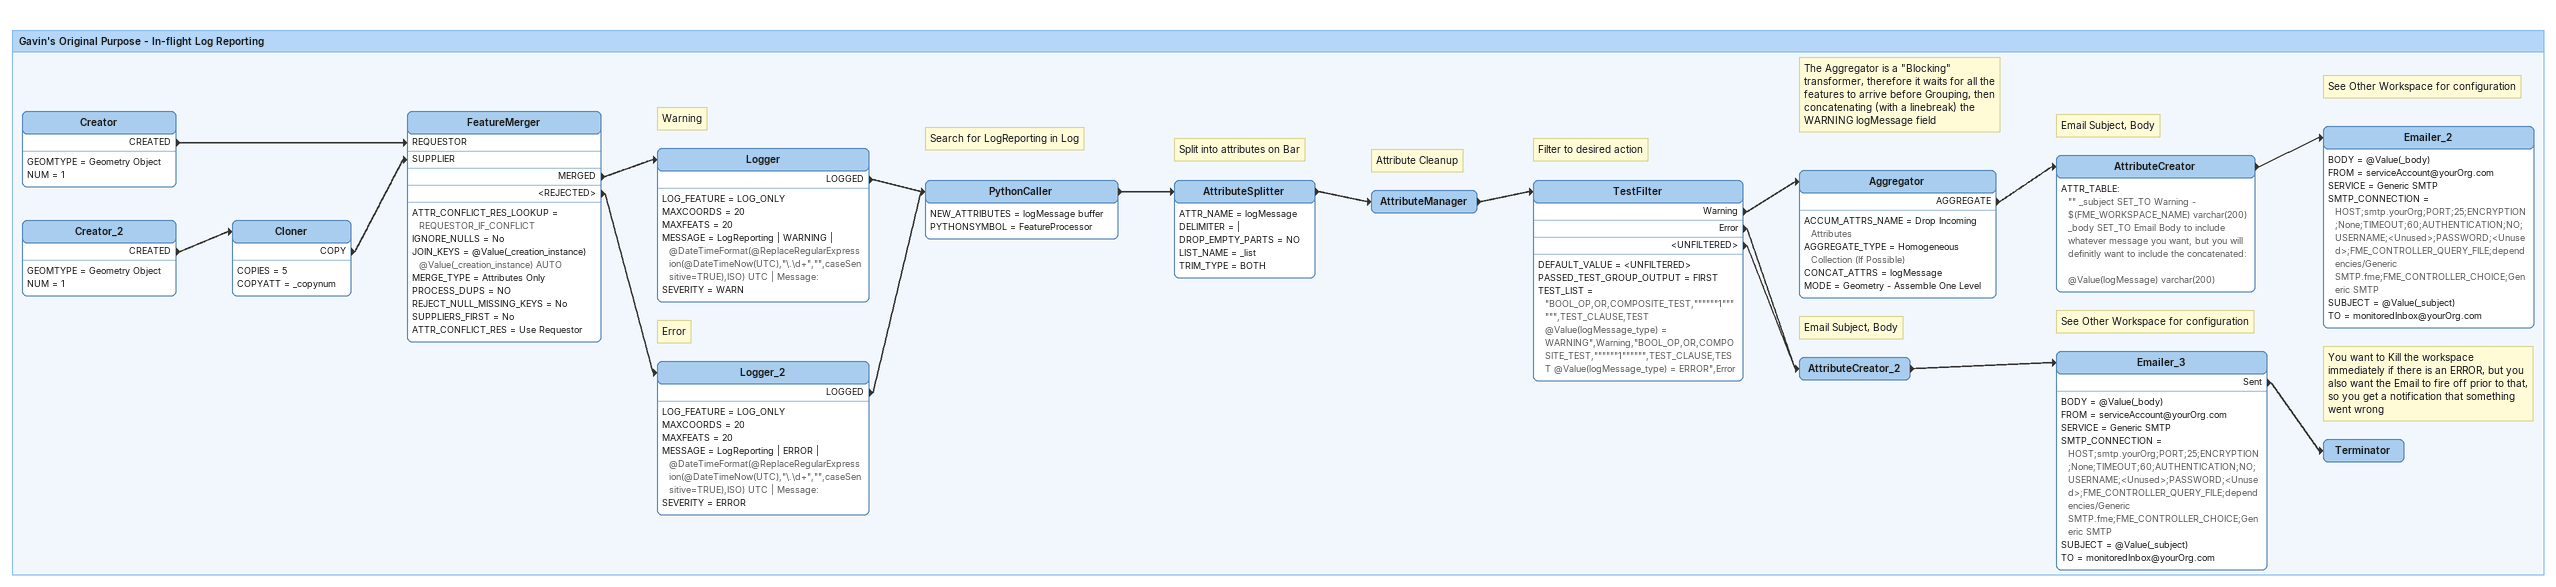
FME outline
Bookmark: Gavin's Original Purpose - In-flight Log Reporting
Creator
    GEOMTYPE = Geometry Object
    NUM = 1
    CREATED -> FeatureMerger [REQUESTOR]
Creator_2
    GEOMTYPE = Geometry Object
    NUM = 1
    CREATED -> Cloner
Cloner
    COPIES = 5
    COPYATT = _copynum
    COPY -> FeatureMerger [SUPPLIER]
FeatureMerger
    ATTR_CONFLICT_RES_LOOKUP = REQUESTOR_IF_CONFLICT
    IGNORE_NULLS = No
    JOIN_KEYS = @Value(_creation_instance) @Value(_creation_instance) AUTO
    MERGE_TYPE = Attributes Only
    PROCESS_DUPS = NO
    REJECT_NULL_MISSING_KEYS = No
    SUPPLIERS_FIRST = No
    ATTR_CONFLICT_RES = Use Requestor
    MERGED -> Logger
    <REJECTED> -> Logger_2
Note: Warning
Logger
    LOG_FEATURE = LOG_ONLY
    MAXCOORDS = 20
    MAXFEATS = 20
    MESSAGE = LogReporting | WARNING | @DateTimeFormat(@ReplaceRegularExpression(@DateTimeNow(UTC),"\.\d+","",caseSensitive=TRUE),ISO) UTC | Message:
    SEVERITY = WARN
    LOGGED -> PythonCaller
Note: Error
Logger_2
    LOG_FEATURE = LOG_ONLY
    MAXCOORDS = 20
    MAXFEATS = 20
    MESSAGE = LogReporting | ERROR | @DateTimeFormat(@ReplaceRegularExpression(@DateTimeNow(UTC),"\.\d+","",caseSensitive=TRUE),ISO) UTC | Message:
    SEVERITY = ERROR
    LOGGED -> PythonCaller
Note: Search for LogReporting in Log
PythonCaller
    NEW_ATTRIBUTES = logMessage buffer
    PYTHONSYMBOL = FeatureProcessor
    -> AttributeSplitter
Note: Split into attributes on Bar
AttributeSplitter
    ATTR_NAME = logMessage
    DELIMITER = |
    DROP_EMPTY_PARTS = NO
    LIST_NAME = _list
    TRIM_TYPE = BOTH
    -> AttributeManager
Note: Attribute Cleanup
AttributeManager
    -> TestFilter
Note: Filter to desired action
TestFilter
    DEFAULT_VALUE = <UNFILTERED>
    PASSED_TEST_GROUP_OUTPUT = FIRST
    TEST_LIST = "BOOL_OP,OR,COMPOSITE_TEST,""""""1"""""",TEST_CLAUSE,TEST @Value(logMessage_type) = WARNING",Warning,"BOOL_OP,OR,COMPOSITE_TEST,""""""1"""""",TEST_CLAUSE,TEST @Value(logMessage_type) = ERROR",Error
    Warning -> Aggregator
    Error -> AttributeCreator_2
    <UNFILTERED> -> AttributeCreator_2
Note: The Aggregator is a "Blocking" transformer, therefore it waits for all the features to arrive before Grouping, then concatenating (with a linebreak) the WARNING logMessage field
Aggregator
    ACCUM_ATTRS_NAME = Drop Incoming Attributes
    AGGREGATE_TYPE = Homogeneous Collection (If Possible)
    CONCAT_ATTRS = logMessage
    MODE = Geometry - Assemble One Level
    AGGREGATE -> AttributeCreator
Note: Email Subject, Body
AttributeCreator
    ATTR_TABLE:
      "" _subject SET_TO Warning - $(FME_WORKSPACE_NAME) varchar(200)  _body SET_TO Email Body to include whatever message you want, but you will definitly want to include the concatenated:

      @Value(logMessage) varchar(200)
    -> Emailer_2
Note: See Other Workspace for configuration
Emailer_2
    BODY = @Value(_body)
    FROM = serviceAccount@yourOrg.com
    SERVICE = Generic SMTP
    SMTP_CONNECTION = HOST;smtp.yourOrg;PORT;25;ENCRYPTION;None;TIMEOUT;60;AUTHENTICATION;NO;USERNAME;<Unused>;PASSWORD;<Unused>;FME_CONTROLLER_QUERY_FILE;dependencies/Generic SMTP.fme;FME_CONTROLLER_CHOICE;Generic SMTP
    SUBJECT = @Value(_subject)
    TO = monitoredInbox@yourOrg.com
Note: Email Subject, Body
AttributeCreator_2
    -> Emailer_3
Note: See Other Workspace for configuration
Emailer_3
    BODY = @Value(_body)
    FROM = serviceAccount@yourOrg.com
    SERVICE = Generic SMTP
    SMTP_CONNECTION = HOST;smtp.yourOrg;PORT;25;ENCRYPTION;None;TIMEOUT;60;AUTHENTICATION;NO;USERNAME;<Unused>;PASSWORD;<Unused>;FME_CONTROLLER_QUERY_FILE;dependencies/Generic SMTP.fme;FME_CONTROLLER_CHOICE;Generic SMTP
    SUBJECT = @Value(_subject)
    TO = monitoredInbox@yourOrg.com
    Sent -> Terminator
Note: You want to Kill the workspace immediately if there is an ERROR, but you also want the Email to fire off prior to that, so you get a notification that something went wrong
Terminator
